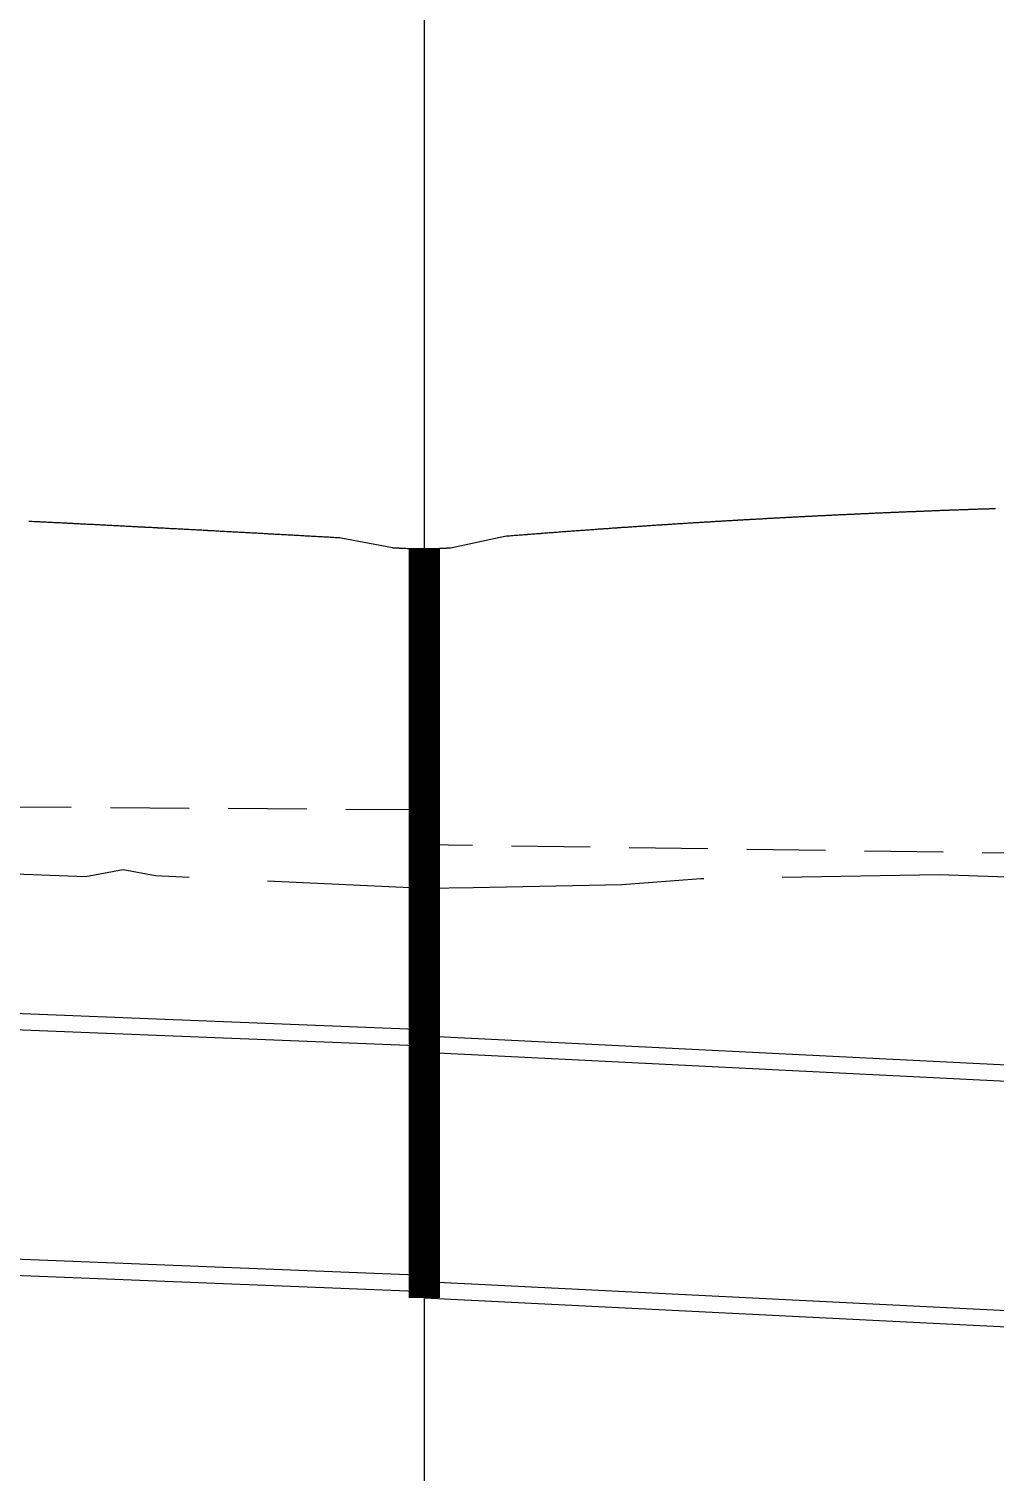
# Model space of a CAD drawing. Header units: metres. Extents: x 27 to 1668, y 87 to 577.
# Drawn here: x 326.47 to 357.25, y 324.45 to 370.47 of the extents above; entities that cross this region are included whole.
import ezdxf

# ---------------------------------------------------------------- set-up
doc = ezdxf.new("R2010")
doc.units = ezdxf.units.M
doc.linetypes.add('DASHED', pattern=[7.5, 5, -2.5])
doc.linetypes.add('HIDDEN', pattern=[3.75, 2.5, -1.25])
for name, color, linetype in [('c_Profile_design', 2, 'Continuous'), ('c_profile_existing', 251, 'DASHED'), ('c_swd_hgl', 150, 'HIDDEN'), ('C_SWD_PIPE_CL', 5, 'Continuous'), ('c_swd_pit', 5, 'Continuous'), ('C_TEXT_TABLE', 1, 'Continuous'), ('XREF', 7, 'Continuous')]:
    doc.layers.add(name, color=color, linetype=linetype)

# ---------------------------------------------------------------- blocks, each defined once
blk = doc.blocks.new('XD_SWD LS')
at = {"layer": 'c_Profile_design'}
for p, q in [((348.939, 354.79), (348.906, 354.788)), ((348.956, 354.791), (348.939, 354.79)), ((348.99, 354.793), (348.956, 354.791)), ((349.007, 354.794), (348.99, 354.793)), ((349.04, 354.796), (349.007, 354.794)), ((349.057, 354.797), (349.04, 354.796)), ((349.091, 354.799), (349.057, 354.797)), ((349.108, 354.799), (349.091, 354.799)), ((349.141, 354.802), (349.108, 354.799)), ((349.158, 354.802), (349.141, 354.802)), ((349.192, 354.805), (349.158, 354.802)), ((349.209, 354.805), (349.192, 354.805)), ((349.242, 354.808), (349.209, 354.805)), ((349.259, 354.808), (349.242, 354.808)), ((349.292, 354.811), (349.259, 354.808)), ((349.31, 354.811), (349.292, 354.811)), ((349.343, 354.814), (349.31, 354.811)), ((349.36, 354.814), (349.343, 354.814)), ((349.393, 354.817), (349.36, 354.814)), ((349.411, 354.817), (349.393, 354.817)), ((349.444, 354.819), (349.411, 354.817)), ((349.461, 354.82), (349.444, 354.819)), ((349.494, 354.822), (349.461, 354.82)), ((349.512, 354.822), (349.494, 354.822)), ((349.544, 354.825), (349.512, 354.822)), ((349.562, 354.825), (349.544, 354.825)), ((349.595, 354.828), (349.562, 354.825)), ((349.613, 354.828), (349.595, 354.828)), ((349.645, 354.831), (349.613, 354.828)), ((349.663, 354.831), (349.645, 354.831)), ((349.696, 354.834), (349.663, 354.831)), ((349.714, 354.834), (349.696, 354.834)), ((349.746, 354.836), (349.714, 354.834)), ((349.764, 354.837), (349.746, 354.836)), ((349.797, 354.839), (349.764, 354.837)), ((349.815, 354.839), (349.797, 354.839)), ((349.847, 354.842), (349.815, 354.839)), ((349.865, 354.842), (349.847, 354.842)), ((349.897, 354.845), (349.865, 354.842)), ((349.916, 354.845), (349.897, 354.845)), ((349.948, 354.847), (349.916, 354.845)), ((349.966, 354.848), (349.948, 354.847)), ((349.998, 354.85), (349.966, 354.848)), ((350.017, 354.85), (349.998, 354.85)), ((350.049, 354.853), (350.017, 354.85)), ((350.067, 354.853), (350.049, 354.853)), ((350.099, 354.856), (350.067, 354.853)), ((350.118, 354.856), (350.099, 354.856)), ((350.15, 354.858), (350.118, 354.856)), ((350.168, 354.859), (350.15, 354.858)), ((350.2, 354.861), (350.168, 354.859)), ((350.218, 354.861), (350.2, 354.861)), ((350.25, 354.864), (350.218, 354.861)), ((350.269, 354.864), (350.25, 354.864)), ((350.301, 354.867), (350.269, 354.864)), ((350.319, 354.867), (350.301, 354.867)), ((350.351, 354.869), (350.319, 354.867)), ((350.37, 354.87), (350.351, 354.869)), ((350.402, 354.872), (350.37, 354.87)), ((350.42, 354.872), (350.402, 354.872)), ((350.452, 354.875), (350.42, 354.872)), ((350.471, 354.875), (350.452, 354.875)), ((350.502, 354.877), (350.471, 354.875)), ((350.521, 354.878), (350.502, 354.877)), ((350.553, 354.88), (350.521, 354.878)), ((350.572, 354.88), (350.553, 354.88)), ((350.603, 354.883), (350.572, 354.88)), ((350.622, 354.883), (350.603, 354.883)), ((350.654, 354.885), (350.622, 354.883)), ((350.673, 354.886), (350.654, 354.885)), ((350.704, 354.888), (350.673, 354.886)), ((350.723, 354.888), (350.704, 354.888)), ((350.755, 354.891), (350.723, 354.888)), ((350.774, 354.891), (350.755, 354.891)), ((350.805, 354.893), (350.774, 354.891)), ((350.824, 354.894), (350.805, 354.893)), ((350.855, 354.896), (350.824, 354.894)), ((350.875, 354.896), (350.855, 354.896)), ((350.906, 354.899), (350.875, 354.896)), ((350.925, 354.899), (350.906, 354.899)), ((350.956, 354.901), (350.925, 354.899)), ((350.976, 354.902), (350.956, 354.901)), ((351.007, 354.904), (350.976, 354.902)), ((351.026, 354.904), (351.007, 354.904)), ((351.057, 354.907), (351.026, 354.904)), ((351.077, 354.907), (351.057, 354.907)), ((351.108, 354.909), (351.077, 354.907)), ((351.127, 354.909), (351.108, 354.909)), ((351.158, 354.912), (351.127, 354.909)), ((351.178, 354.912), (351.158, 354.912)), ((351.208, 354.914), (351.178, 354.912)), ((351.228, 354.914), (351.208, 354.914)), ((351.259, 354.917), (351.228, 354.914)), ((351.279, 354.917), (351.259, 354.917)), ((351.309, 354.919), (351.279, 354.917)), ((351.329, 354.92), (351.309, 354.919)), ((351.36, 354.922), (351.329, 354.92)), ((351.38, 354.922), (351.36, 354.922)), ((351.41, 354.924), (351.38, 354.922)), ((351.43, 354.925), (351.41, 354.924)), ((351.461, 354.927), (351.43, 354.925)), ((351.481, 354.927), (351.461, 354.927)), ((351.511, 354.93), (351.481, 354.927)), ((351.531, 354.93), (351.511, 354.93)), ((351.561, 354.932), (351.531, 354.93)), ((351.582, 354.932), (351.561, 354.932)), ((351.612, 354.935), (351.582, 354.932)), ((351.632, 354.935), (351.612, 354.935)), ((351.662, 354.937), (351.632, 354.935)), ((351.683, 354.937), (351.662, 354.937)), ((351.713, 354.94), (351.683, 354.937)), ((351.733, 354.94), (351.713, 354.94)), ((351.763, 354.942), (351.733, 354.94)), ((351.783, 354.942), (351.763, 354.942)), ((351.814, 354.945), (351.783, 354.942)), ((351.834, 354.945), (351.814, 354.945)), ((351.864, 354.947), (351.834, 354.945)), ((351.884, 354.947), (351.864, 354.947)), ((351.914, 354.95), (351.884, 354.947)), ((351.935, 354.95), (351.914, 354.95)), ((351.965, 354.952), (351.935, 354.95)), ((351.985, 354.952), (351.965, 354.952)), ((352.015, 354.954), (351.985, 354.952)), ((352.036, 354.955), (352.015, 354.954)), ((352.066, 354.957), (352.036, 354.955)), ((352.086, 354.957), (352.066, 354.957)), ((352.116, 354.959), (352.086, 354.957)), ((352.137, 354.96), (352.116, 354.959)), ((352.167, 354.962), (352.137, 354.96)), ((352.187, 354.962), (352.167, 354.962)), ((352.217, 354.964), (352.187, 354.962)), ((352.238, 354.964), (352.217, 354.964)), ((352.267, 354.967), (352.238, 354.964)), ((352.288, 354.967), (352.267, 354.967)), ((352.318, 354.969), (352.288, 354.967)), ((352.339, 354.969), (352.318, 354.969)), ((352.368, 354.971), (352.339, 354.969)), ((352.389, 354.972), (352.368, 354.971)), ((352.419, 354.974), (352.389, 354.972)), ((352.44, 354.974), (352.419, 354.974)), ((352.469, 354.976), (352.44, 354.974)), ((352.49, 354.976), (352.469, 354.976)), ((352.52, 354.979), (352.49, 354.976)), ((352.541, 354.979), (352.52, 354.979)), ((352.57, 354.981), (352.541, 354.979)), ((352.591, 354.981), (352.57, 354.981)), ((352.62, 354.983), (352.591, 354.981)), ((352.642, 354.983), (352.62, 354.983)), ((352.671, 354.986), (352.642, 354.983)), ((352.692, 354.986), (352.671, 354.986)), ((352.721, 354.988), (352.692, 354.986)), ((352.743, 354.988), (352.721, 354.988)), ((352.772, 354.99), (352.743, 354.988)), ((352.793, 354.99), (352.772, 354.99)), ((352.822, 354.993), (352.793, 354.99)), ((352.844, 354.993), (352.822, 354.993)), ((352.873, 354.995), (352.844, 354.993)), ((352.894, 354.995), (352.873, 354.995)), ((352.923, 354.997), (352.894, 354.995)), ((352.945, 354.997), (352.923, 354.997)), ((352.973, 355), (352.945, 354.997)), ((352.995, 355), (352.973, 355)), ((353.024, 355.002), (352.995, 355)), ((353.046, 355.002), (353.024, 355.002)), ((353.074, 355.004), (353.046, 355.002)), ((353.096, 355.004), (353.074, 355.004)), ((353.125, 355.006), (353.096, 355.004)), ((353.147, 355.007), (353.125, 355.006)), ((353.175, 355.009), (353.147, 355.007)), ((353.197, 355.009), (353.175, 355.009)), ((353.226, 355.011), (353.197, 355.009)), ((353.248, 355.011), (353.226, 355.011)), ((353.276, 355.013), (353.248, 355.011)), ((353.298, 355.013), (353.276, 355.013)), ((353.326, 355.015), (353.298, 355.013)), ((353.349, 355.016), (353.326, 355.015)), ((353.377, 355.018), (353.349, 355.016)), ((353.399, 355.018), (353.377, 355.018)), ((353.427, 355.02), (353.399, 355.018)), ((353.45, 355.02), (353.427, 355.02)), ((353.478, 355.022), (353.45, 355.02)), ((353.5, 355.022), (353.478, 355.022)), ((353.528, 355.024), (353.5, 355.022)), ((353.551, 355.024), (353.528, 355.024)), ((353.579, 355.027), (353.551, 355.024)), ((353.601, 355.027), (353.579, 355.027)), ((353.629, 355.029), (353.601, 355.027)), ((353.652, 355.029), (353.629, 355.029)), ((353.679, 355.031), (353.652, 355.029)), ((353.702, 355.031), (353.679, 355.031)), ((353.73, 355.033), (353.702, 355.031)), ((353.753, 355.033), (353.73, 355.033)), ((353.78, 355.035), (353.753, 355.033)), ((353.803, 355.035), (353.78, 355.035)), ((353.831, 355.037), (353.803, 355.035)), ((353.854, 355.038), (353.831, 355.037)), ((353.881, 355.04), (353.854, 355.038)), ((353.904, 355.04), (353.881, 355.04)), ((353.932, 355.042), (353.904, 355.04)), ((353.955, 355.042), (353.932, 355.042)), ((353.982, 355.044), (353.955, 355.042)), ((354.005, 355.044), (353.982, 355.044)), ((354.033, 355.046), (354.005, 355.044)), ((354.056, 355.046), (354.033, 355.046)), ((354.083, 355.048), (354.056, 355.046)), ((354.106, 355.048), (354.083, 355.048)), ((354.133, 355.05), (354.106, 355.048)), ((354.157, 355.05), (354.133, 355.05)), ((354.184, 355.052), (354.157, 355.05)), ((354.207, 355.053), (354.184, 355.052)), ((354.234, 355.054), (354.207, 355.053)), ((354.258, 355.055), (354.234, 355.054)), ((354.285, 355.057), (354.258, 355.055)), ((354.308, 355.057), (354.285, 355.057)), ((354.335, 355.059), (354.308, 355.057)), ((354.359, 355.059), (354.335, 355.059)), ((354.386, 355.061), (354.359, 355.059)), ((354.409, 355.061), (354.386, 355.061)), ((354.436, 355.063), (354.409, 355.061)), ((354.46, 355.063), (354.436, 355.063)), ((354.486, 355.065), (354.46, 355.063)), ((354.51, 355.065), (354.486, 355.065)), ((354.537, 355.067), (354.51, 355.065)), ((354.561, 355.067), (354.537, 355.067)), ((354.587, 355.069), (354.561, 355.067)), ((354.611, 355.069), (354.587, 355.069)), ((354.638, 355.071), (354.611, 355.069)), ((354.662, 355.071), (354.638, 355.071)), ((354.688, 355.073), (354.662, 355.071)), ((354.712, 355.073), (354.688, 355.073)), ((354.739, 355.075), (354.712, 355.073)), ((354.763, 355.075), (354.739, 355.075)), ((354.789, 355.077), (354.763, 355.075)), ((354.813, 355.077), (354.789, 355.077)), ((354.84, 355.079), (354.813, 355.077)), ((354.864, 355.079), (354.84, 355.079)), ((354.89, 355.081), (354.864, 355.079)), ((354.914, 355.081), (354.89, 355.081)), ((354.94, 355.083), (354.914, 355.081)), ((354.965, 355.083), (354.94, 355.083)), ((354.991, 355.085), (354.965, 355.083)), ((355.015, 355.085), (354.991, 355.085)), ((355.041, 355.087), (355.015, 355.085)), ((355.066, 355.087), (355.041, 355.087)), ((355.092, 355.089), (355.066, 355.087)), ((355.116, 355.089), (355.092, 355.089)), ((355.142, 355.091), (355.116, 355.089)), ((355.167, 355.091), (355.142, 355.091)), ((355.193, 355.093), (355.167, 355.091)), ((355.217, 355.093), (355.193, 355.093)), ((355.243, 355.095), (355.217, 355.093)), ((355.268, 355.095), (355.243, 355.095)), ((355.294, 355.097), (355.268, 355.095)), ((355.318, 355.097), (355.294, 355.097)), ((355.344, 355.099), (355.318, 355.097)), ((355.369, 355.099), (355.344, 355.099)), ((355.394, 355.101), (355.369, 355.099)), ((355.419, 355.101), (355.394, 355.101)), ((355.445, 355.103), (355.419, 355.101)), ((355.47, 355.103), (355.445, 355.103)), ((355.495, 355.105), (355.47, 355.103)), ((355.52, 355.105), (355.495, 355.105)), ((355.546, 355.106), (355.52, 355.105)), ((355.571, 355.107), (355.546, 355.106)), ((355.596, 355.108), (355.571, 355.107)), ((355.621, 355.108), (355.596, 355.108)), ((355.647, 355.11), (355.621, 355.108)), ((355.672, 355.11), (355.647, 355.11)), ((355.697, 355.112), (355.672, 355.11)), ((355.722, 355.112), (355.697, 355.112)), ((355.748, 355.114), (355.722, 355.112)), ((355.773, 355.114), (355.748, 355.114)), ((355.798, 355.116), (355.773, 355.114)), ((355.823, 355.116), (355.798, 355.116)), ((355.848, 355.118), (355.823, 355.116)), ((355.874, 355.118), (355.848, 355.118)), ((355.899, 355.119), (355.874, 355.118)), ((355.924, 355.12), (355.899, 355.119)), ((355.949, 355.121), (355.924, 355.12)), ((355.975, 355.121), (355.949, 355.121)), ((356, 355.123), (355.975, 355.121)), ((356.025, 355.123), (356, 355.123)), ((356.05, 355.125), (356.025, 355.123)), ((356.076, 355.125), (356.05, 355.125)), ((356.101, 355.127), (356.076, 355.125)), ((356.126, 355.127), (356.101, 355.127)), ((356.151, 355.129), (356.126, 355.127)), ((356.177, 355.129), (356.151, 355.129)), ((356.202, 355.13), (356.177, 355.129)), ((356.227, 355.13), (356.202, 355.13)), ((356.252, 355.132), (356.227, 355.13)), ((356.278, 355.132), (356.252, 355.132)), ((356.302, 355.134), (356.278, 355.132)), ((356.328, 355.134), (356.302, 355.134)), ((356.353, 355.136), (356.328, 355.134)), ((356.379, 355.136), (356.353, 355.136)), ((356.403, 355.137), (356.379, 355.136)), ((356.429, 355.138), (356.403, 355.137)), ((356.454, 355.139), (356.429, 355.138)), ((356.48, 355.139), (356.454, 355.139)), ((356.504, 355.141), (356.48, 355.139)), ((356.53, 355.141), (356.504, 355.141)), ((356.555, 355.143), (356.53, 355.141)), ((356.581, 355.143), (356.555, 355.143)), ((356.605, 355.144), (356.581, 355.143)), ((356.631, 355.145), (356.605, 355.144)), ((356.656, 355.146), (356.631, 355.145)), ((356.682, 355.146), (356.656, 355.146)), ((356.706, 355.148), (356.682, 355.146)), ((356.732, 355.148), (356.706, 355.148)), ((356.756, 355.15), (356.732, 355.148)), ((356.783, 355.15), (356.756, 355.15)), ((356.807, 355.151), (356.783, 355.15)), ((356.833, 355.151), (356.807, 355.151)), ((356.857, 355.153), (356.833, 355.151)), ((356.884, 355.153), (356.857, 355.153)), ((356.908, 355.155), (356.884, 355.153)), ((356.934, 355.155), (356.908, 355.155)), ((356.958, 355.156), (356.934, 355.155)), ((356.985, 355.156), (356.958, 355.156)), ((357.009, 355.158), (356.985, 355.156)), ((357.035, 355.158), (357.009, 355.158)), ((357.059, 355.16), (357.035, 355.158)), ((357.086, 355.16), (357.059, 355.16)), ((357.11, 355.161), (357.086, 355.16)), ((357.136, 355.161), (357.11, 355.161)), ((357.16, 355.163), (357.136, 355.161)), ((357.187, 355.163), (357.16, 355.163)), ((357.211, 355.165), (357.187, 355.163)), ((357.238, 355.165), (357.211, 355.165)), ((357.261, 355.166), (357.238, 355.165)), ((326.47, 354.761), (326.46, 354.762)), ((326.51, 354.759), (326.47, 354.761)), ((326.52, 354.759), (326.51, 354.759)), ((326.56, 354.757), (326.52, 354.759)), ((326.57, 354.757), (326.56, 354.757)), ((326.61, 354.754), (326.57, 354.757)), ((326.62, 354.754), (326.61, 354.754)), ((326.66, 354.752), (326.62, 354.754)), ((326.67, 354.752), (326.66, 354.752)), ((326.71, 354.749), (326.67, 354.752)), ((326.72, 354.749), (326.71, 354.749)), ((326.76, 354.747), (326.72, 354.749)), ((326.77, 354.747), (326.76, 354.747)), ((326.81, 354.744), (326.77, 354.747)), ((326.82, 354.744), (326.81, 354.744)), ((326.86, 354.742), (326.82, 354.744)), ((326.87, 354.742), (326.86, 354.742)), ((326.91, 354.739), (326.87, 354.742)), ((326.92, 354.739), (326.91, 354.739)), ((326.96, 354.737), (326.92, 354.739)), ((326.97, 354.737), (326.96, 354.737)), ((327.01, 354.734), (326.97, 354.737)), ((327.02, 354.734), (327.01, 354.734)), ((327.06, 354.732), (327.02, 354.734)), ((327.07, 354.732), (327.06, 354.732)), ((327.11, 354.729), (327.07, 354.732)), ((327.12, 354.729), (327.11, 354.729)), ((327.16, 354.727), (327.12, 354.729)), ((327.17, 354.727), (327.16, 354.727)), ((327.21, 354.724), (327.17, 354.727)), ((327.22, 354.724), (327.21, 354.724)), ((327.26, 354.722), (327.22, 354.724)), ((327.27, 354.722), (327.26, 354.722)), ((327.311, 354.719), (327.27, 354.722)), ((327.32, 354.719), (327.311, 354.719)), ((327.361, 354.717), (327.32, 354.719)), ((327.37, 354.717), (327.361, 354.717)), ((327.411, 354.714), (327.37, 354.717)), ((327.42, 354.714), (327.411, 354.714)), ((327.461, 354.712), (327.42, 354.714)), ((327.47, 354.712), (327.461, 354.712)), ((327.511, 354.709), (327.47, 354.712)), ((327.52, 354.709), (327.511, 354.709)), ((327.561, 354.707), (327.52, 354.709)), ((327.57, 354.707), (327.561, 354.707)), ((327.611, 354.704), (327.57, 354.707)), ((327.62, 354.704), (327.611, 354.704)), ((327.661, 354.702), (327.62, 354.704)), ((327.67, 354.702), (327.661, 354.702)), ((327.711, 354.699), (327.67, 354.702)), ((327.721, 354.699), (327.711, 354.699)), ((327.761, 354.697), (327.721, 354.699)), ((327.771, 354.697), (327.761, 354.697)), ((327.811, 354.694), (327.771, 354.697)), ((327.821, 354.694), (327.811, 354.694)), ((327.861, 354.692), (327.821, 354.694)), ((327.871, 354.692), (327.861, 354.692)), ((327.911, 354.689), (327.871, 354.692)), ((327.921, 354.689), (327.911, 354.689)), ((327.961, 354.687), (327.921, 354.689)), ((327.971, 354.686), (327.961, 354.687)), ((328.011, 354.684), (327.971, 354.686)), ((328.021, 354.684), (328.011, 354.684)), ((328.061, 354.682), (328.021, 354.684)), ((328.071, 354.681), (328.061, 354.682)), ((328.111, 354.679), (328.071, 354.681)), ((328.121, 354.679), (328.111, 354.679)), ((328.161, 354.676), (328.121, 354.679)), ((328.171, 354.676), (328.161, 354.676)), ((328.211, 354.674), (328.171, 354.676)), ((328.221, 354.674), (328.211, 354.674)), ((328.261, 354.671), (328.221, 354.674)), ((328.271, 354.671), (328.261, 354.671)), ((328.311, 354.669), (328.271, 354.671)), ((328.321, 354.669), (328.311, 354.669)), ((328.361, 354.666), (328.321, 354.669)), ((328.371, 354.666), (328.361, 354.666)), ((328.411, 354.664), (328.371, 354.666)), ((328.421, 354.664), (328.411, 354.664)), ((328.461, 354.661), (328.421, 354.664)), ((328.471, 354.661), (328.461, 354.661)), ((328.511, 354.659), (328.471, 354.661)), ((328.521, 354.659), (328.511, 354.659)), ((328.561, 354.656), (328.521, 354.659)), ((328.571, 354.656), (328.561, 354.656)), ((328.611, 354.654), (328.571, 354.656)), ((328.621, 354.653), (328.611, 354.654)), ((328.661, 354.651), (328.621, 354.653)), ((328.671, 354.651), (328.661, 354.651)), ((328.712, 354.648), (328.671, 354.651)), ((328.721, 354.648), (328.712, 354.648)), ((328.762, 354.646), (328.721, 354.648)), ((328.771, 354.646), (328.762, 354.646)), ((328.812, 354.643), (328.771, 354.646)), ((328.821, 354.643), (328.812, 354.643)), ((328.862, 354.641), (328.821, 354.643)), ((328.871, 354.641), (328.862, 354.641)), ((328.912, 354.638), (328.871, 354.641)), ((328.921, 354.638), (328.912, 354.638)), ((328.962, 354.636), (328.921, 354.638)), ((328.971, 354.636), (328.962, 354.636)), ((329.012, 354.633), (328.971, 354.636)), ((329.021, 354.633), (329.012, 354.633)), ((329.062, 354.631), (329.021, 354.633)), ((329.071, 354.63), (329.062, 354.631)), ((329.112, 354.628), (329.071, 354.63)), ((329.121, 354.628), (329.112, 354.628)), ((329.162, 354.625), (329.121, 354.628)), ((329.171, 354.625), (329.162, 354.625)), ((329.212, 354.623), (329.171, 354.625)), ((329.221, 354.623), (329.212, 354.623)), ((329.262, 354.62), (329.221, 354.623)), ((329.271, 354.62), (329.262, 354.62)), ((329.312, 354.618), (329.271, 354.62)), ((329.321, 354.618), (329.312, 354.618)), ((329.362, 354.615), (329.321, 354.618)), ((329.371, 354.615), (329.362, 354.615)), ((329.412, 354.612), (329.371, 354.615)), ((329.421, 354.612), (329.412, 354.612)), ((329.462, 354.61), (329.421, 354.612)), ((329.471, 354.61), (329.462, 354.61)), ((329.512, 354.607), (329.471, 354.61)), ((329.521, 354.607), (329.512, 354.607)), ((329.562, 354.605), (329.521, 354.607)), ((329.571, 354.605), (329.562, 354.605)), ((329.612, 354.602), (329.571, 354.605)), ((329.621, 354.602), (329.612, 354.602)), ((329.662, 354.6), (329.621, 354.602)), ((329.671, 354.599), (329.662, 354.6)), ((329.712, 354.597), (329.671, 354.599)), ((329.721, 354.597), (329.712, 354.597)), ((329.762, 354.594), (329.721, 354.597)), ((329.771, 354.594), (329.762, 354.594)), ((329.812, 354.592), (329.771, 354.594)), ((329.821, 354.592), (329.812, 354.592)), ((329.862, 354.589), (329.821, 354.592)), ((329.871, 354.589), (329.862, 354.589)), ((329.912, 354.587), (329.871, 354.589)), ((329.921, 354.586), (329.912, 354.587)), ((329.962, 354.584), (329.921, 354.586)), ((329.971, 354.584), (329.962, 354.584)), ((330.012, 354.581), (329.971, 354.584)), ((330.021, 354.581), (330.012, 354.581)), ((330.062, 354.579), (330.021, 354.581)), ((330.071, 354.579), (330.062, 354.579)), ((330.113, 354.576), (330.071, 354.579)), ((330.121, 354.576), (330.113, 354.576)), ((330.163, 354.574), (330.121, 354.576)), ((330.171, 354.573), (330.163, 354.574)), ((330.213, 354.571), (330.171, 354.573)), ((330.221, 354.571), (330.213, 354.571)), ((330.263, 354.568), (330.221, 354.571)), ((330.271, 354.568), (330.263, 354.568)), ((330.313, 354.566), (330.271, 354.568)), ((330.321, 354.566), (330.313, 354.566)), ((330.363, 354.563), (330.321, 354.566)), ((330.371, 354.563), (330.363, 354.563)), ((330.413, 354.56), (330.371, 354.563)), ((330.421, 354.56), (330.413, 354.56)), ((330.463, 354.558), (330.421, 354.56)), ((330.471, 354.558), (330.463, 354.558)), ((330.513, 354.555), (330.471, 354.558)), ((330.521, 354.555), (330.513, 354.555)), ((330.563, 354.553), (330.521, 354.555)), ((330.571, 354.552), (330.563, 354.553)), ((330.613, 354.55), (330.571, 354.552)), ((330.621, 354.55), (330.613, 354.55)), ((330.663, 354.547), (330.621, 354.55)), ((330.672, 354.547), (330.663, 354.547)), ((330.713, 354.545), (330.672, 354.547)), ((330.722, 354.545), (330.713, 354.545)), ((330.763, 354.542), (330.722, 354.545)), ((330.772, 354.542), (330.763, 354.542)), ((330.813, 354.539), (330.772, 354.542)), ((330.822, 354.539), (330.813, 354.539)), ((330.863, 354.537), (330.822, 354.539)), ((330.872, 354.537), (330.863, 354.537)), ((330.913, 354.534), (330.872, 354.537)), ((330.922, 354.534), (330.913, 354.534)), ((330.963, 354.531), (330.922, 354.534)), ((330.972, 354.531), (330.963, 354.531)), ((331.013, 354.529), (330.972, 354.531)), ((331.022, 354.529), (331.013, 354.529)), ((331.063, 354.526), (331.022, 354.529)), ((331.072, 354.526), (331.063, 354.526)), ((331.113, 354.524), (331.072, 354.526)), ((331.122, 354.523), (331.113, 354.524)), ((331.163, 354.521), (331.122, 354.523)), ((331.172, 354.521), (331.163, 354.521)), ((331.213, 354.518), (331.172, 354.521)), ((331.222, 354.518), (331.213, 354.518)), ((331.263, 354.516), (331.222, 354.518)), ((331.272, 354.516), (331.263, 354.516)), ((331.313, 354.513), (331.272, 354.516)), ((331.322, 354.513), (331.313, 354.513)), ((331.363, 354.51), (331.322, 354.513)), ((331.372, 354.51), (331.363, 354.51)), ((331.413, 354.508), (331.372, 354.51)), ((331.422, 354.508), (331.413, 354.508)), ((331.463, 354.505), (331.422, 354.508)), ((331.472, 354.505), (331.463, 354.505)), ((331.514, 354.502), (331.472, 354.505)), ((331.522, 354.502), (331.514, 354.502)), ((331.564, 354.5), (331.522, 354.502)), ((331.572, 354.5), (331.564, 354.5)), ((331.614, 354.497), (331.572, 354.5)), ((331.622, 354.497), (331.614, 354.497)), ((331.664, 354.494), (331.622, 354.497)), ((331.672, 354.494), (331.664, 354.494)), ((331.714, 354.492), (331.672, 354.494)), ((331.722, 354.492), (331.714, 354.492)), ((331.764, 354.489), (331.722, 354.492)), ((331.772, 354.489), (331.764, 354.489)), ((331.814, 354.486), (331.772, 354.489)), ((331.822, 354.486), (331.814, 354.486)), ((331.864, 354.484), (331.822, 354.486)), ((331.872, 354.484), (331.864, 354.484)), ((331.914, 354.481), (331.872, 354.484)), ((331.922, 354.481), (331.914, 354.481)), ((331.964, 354.478), (331.922, 354.481)), ((331.972, 354.478), (331.964, 354.478)), ((332.014, 354.476), (331.972, 354.478)), ((332.022, 354.475), (332.014, 354.476)), ((332.064, 354.473), (332.022, 354.475)), ((332.072, 354.473), (332.064, 354.473)), ((332.114, 354.47), (332.072, 354.473)), ((332.122, 354.47), (332.114, 354.47)), ((332.164, 354.468), (332.122, 354.47)), ((332.172, 354.467), (332.164, 354.468)), ((332.214, 354.465), (332.172, 354.467)), ((332.222, 354.465), (332.214, 354.465)), ((332.264, 354.462), (332.222, 354.465)), ((332.272, 354.462), (332.264, 354.462)), ((332.314, 354.459), (332.272, 354.462)), ((332.322, 354.459), (332.314, 354.459)), ((332.364, 354.457), (332.322, 354.459)), ((332.372, 354.457), (332.364, 354.457)), ((332.414, 354.454), (332.372, 354.457)), ((332.422, 354.454), (332.414, 354.454)), ((332.464, 354.451), (332.422, 354.454)), ((332.472, 354.451), (332.464, 354.451)), ((332.514, 354.449), (332.472, 354.451)), ((332.522, 354.449), (332.514, 354.449)), ((332.564, 354.446), (332.522, 354.449)), ((332.572, 354.446), (332.564, 354.446)), ((332.614, 354.443), (332.572, 354.446)), ((332.622, 354.443), (332.614, 354.443)), ((332.664, 354.441), (332.622, 354.443)), ((332.672, 354.44), (332.664, 354.441)), ((332.714, 354.438), (332.672, 354.44)), ((332.722, 354.438), (332.714, 354.438)), ((332.764, 354.435), (332.722, 354.438)), ((332.772, 354.435), (332.764, 354.435)), ((332.814, 354.432), (332.772, 354.435)), ((332.822, 354.432), (332.814, 354.432)), ((332.865, 354.43), (332.822, 354.432)), ((332.872, 354.43), (332.865, 354.43)), ((332.915, 354.427), (332.872, 354.43)), ((332.922, 354.427), (332.915, 354.427)), ((332.965, 354.424), (332.922, 354.427)), ((332.972, 354.424), (332.965, 354.424)), ((333.015, 354.422), (332.972, 354.424)), ((333.022, 354.421), (333.015, 354.422)), ((333.065, 354.419), (333.022, 354.421)), ((333.072, 354.419), (333.065, 354.419)), ((333.115, 354.416), (333.072, 354.419)), ((333.122, 354.416), (333.115, 354.416)), ((333.165, 354.413), (333.122, 354.416)), ((333.172, 354.413), (333.165, 354.413)), ((333.215, 354.411), (333.172, 354.413)), ((333.222, 354.411), (333.215, 354.411)), ((333.265, 354.408), (333.222, 354.411)), ((333.272, 354.408), (333.265, 354.408)), ((333.315, 354.405), (333.272, 354.408)), ((333.322, 354.405), (333.315, 354.405)), ((333.365, 354.402), (333.322, 354.405)), ((333.372, 354.402), (333.365, 354.402)), ((333.415, 354.4), (333.372, 354.402)), ((333.422, 354.4), (333.415, 354.4)), ((333.465, 354.397), (333.422, 354.4)), ((333.473, 354.397), (333.465, 354.397)), ((333.515, 354.394), (333.473, 354.397)), ((333.523, 354.394), (333.515, 354.394)), ((333.565, 354.391), (333.523, 354.394)), ((333.573, 354.391), (333.565, 354.391)), ((333.615, 354.389), (333.573, 354.391)), ((333.623, 354.389), (333.615, 354.389)), ((333.665, 354.386), (333.623, 354.389)), ((333.673, 354.386), (333.665, 354.386)), ((333.715, 354.383), (333.673, 354.386)), ((333.723, 354.383), (333.715, 354.383)), ((333.765, 354.381), (333.723, 354.383)), ((333.773, 354.38), (333.765, 354.381)), ((333.815, 354.378), (333.773, 354.38)), ((333.823, 354.378), (333.815, 354.378)), ((333.865, 354.375), (333.823, 354.378)), ((333.873, 354.375), (333.865, 354.375)), ((333.915, 354.372), (333.873, 354.375)), ((333.923, 354.372), (333.915, 354.372)), ((333.965, 354.369), (333.923, 354.372)), ((333.973, 354.369), (333.965, 354.369)), ((334.015, 354.367), (333.973, 354.369)), ((334.023, 354.367), (334.015, 354.367)), ((334.065, 354.364), (334.023, 354.367)), ((334.073, 354.364), (334.065, 354.364)), ((334.115, 354.361), (334.073, 354.364)), ((334.123, 354.361), (334.115, 354.361)), ((334.165, 354.358), (334.123, 354.361)), ((334.173, 354.358), (334.165, 354.358)), ((334.216, 354.356), (334.173, 354.358)), ((334.223, 354.356), (334.216, 354.356)), ((334.266, 354.353), (334.223, 354.356)), ((334.273, 354.353), (334.266, 354.353)), ((334.316, 354.35), (334.273, 354.353)), ((334.323, 354.35), (334.316, 354.35)), ((334.366, 354.347), (334.323, 354.35)), ((334.373, 354.347), (334.366, 354.347)), ((334.416, 354.345), (334.373, 354.347)), ((334.423, 354.345), (334.416, 354.345)), ((334.466, 354.342), (334.423, 354.345)), ((334.473, 354.342), (334.466, 354.342)), ((334.516, 354.339), (334.473, 354.342)), ((334.523, 354.339), (334.516, 354.339)), ((334.566, 354.336), (334.523, 354.339)), ((334.573, 354.336), (334.566, 354.336)), ((334.616, 354.333), (334.573, 354.336)), ((334.623, 354.333), (334.616, 354.333)), ((334.666, 354.331), (334.623, 354.333)), ((334.673, 354.331), (334.666, 354.331)), ((334.716, 354.328), (334.673, 354.331)), ((342.236, 354.332), (342.195, 354.328)), ((342.245, 354.332), (342.236, 354.332)), ((342.287, 354.336), (342.245, 354.332)), ((342.296, 354.336), (342.287, 354.336)), ((342.337, 354.339), (342.296, 354.336)), ((342.346, 354.34), (342.337, 354.339)), ((342.387, 354.343), (342.346, 354.34)), ((342.396, 354.344), (342.387, 354.343)), ((342.438, 354.347), (342.396, 354.344)), ((342.447, 354.348), (342.438, 354.347)), ((342.488, 354.351), (342.447, 354.348)), ((342.497, 354.352), (342.488, 354.351)), ((342.539, 354.355), (342.497, 354.352)), ((342.548, 354.355), (342.539, 354.355)), ((342.589, 354.359), (342.548, 354.355)), ((342.598, 354.359), (342.589, 354.359)), ((342.639, 354.363), (342.598, 354.359)), ((342.649, 354.363), (342.639, 354.363)), ((342.69, 354.367), (342.649, 354.363)), ((342.699, 354.367), (342.69, 354.367)), ((342.74, 354.371), (342.699, 354.367)), ((342.75, 354.371), (342.74, 354.371)), ((342.79, 354.375), (342.75, 354.371)), ((342.8, 354.375), (342.79, 354.375)), ((342.841, 354.379), (342.8, 354.375)), ((342.851, 354.379), (342.841, 354.379)), ((342.891, 354.383), (342.851, 354.379)), ((342.901, 354.383), (342.891, 354.383)), ((342.942, 354.386), (342.901, 354.383)), ((342.951, 354.387), (342.942, 354.386)), ((342.992, 354.39), (342.951, 354.387)), ((343.002, 354.39), (342.992, 354.39)), ((343.042, 354.394), (343.002, 354.39)), ((343.052, 354.394), (343.042, 354.394)), ((343.093, 354.398), (343.052, 354.394)), ((343.103, 354.398), (343.093, 354.398)), ((343.143, 354.402), (343.103, 354.398)), ((343.153, 354.402), (343.143, 354.402)), ((343.194, 354.406), (343.153, 354.402)), ((343.204, 354.406), (343.194, 354.406)), ((343.244, 354.409), (343.204, 354.406)), ((343.254, 354.41), (343.244, 354.409)), ((343.294, 354.413), (343.254, 354.41)), ((343.305, 354.413), (343.294, 354.413)), ((343.345, 354.417), (343.305, 354.413)), ((343.355, 354.417), (343.345, 354.417)), ((343.395, 354.421), (343.355, 354.417)), ((343.405, 354.421), (343.395, 354.421)), ((343.446, 354.425), (343.405, 354.421)), ((343.456, 354.425), (343.446, 354.425)), ((343.496, 354.428), (343.456, 354.425)), ((343.506, 354.429), (343.496, 354.428)), ((343.546, 354.432), (343.506, 354.429)), ((343.557, 354.432), (343.546, 354.432)), ((343.597, 354.436), (343.557, 354.432)), ((343.607, 354.436), (343.597, 354.436)), ((343.647, 354.44), (343.607, 354.436)), ((343.658, 354.44), (343.647, 354.44)), ((343.697, 354.443), (343.658, 354.44)), ((343.708, 354.444), (343.697, 354.443)), ((343.748, 354.447), (343.708, 354.444)), ((343.759, 354.447), (343.748, 354.447)), ((343.798, 354.451), (343.759, 354.447)), ((343.809, 354.451), (343.798, 354.451)), ((343.849, 354.455), (343.809, 354.451)), ((343.86, 354.455), (343.849, 354.455)), ((343.899, 354.458), (343.86, 354.455)), ((343.91, 354.459), (343.899, 354.458)), ((343.949, 354.462), (343.91, 354.459)), ((343.96, 354.462), (343.949, 354.462)), ((344, 354.466), (343.96, 354.462)), ((344.011, 354.466), (344, 354.466)), ((344.05, 354.469), (344.011, 354.466)), ((344.061, 354.47), (344.05, 354.469)), ((344.101, 354.473), (344.061, 354.47)), ((344.112, 354.473), (344.101, 354.473)), ((344.151, 354.477), (344.112, 354.473)), ((344.162, 354.477), (344.151, 354.477)), ((344.201, 354.481), (344.162, 354.477)), ((344.213, 354.481), (344.201, 354.481)), ((344.252, 354.484), (344.213, 354.481)), ((344.263, 354.484), (344.252, 354.484)), ((344.302, 354.488), (344.263, 354.484)), ((344.314, 354.488), (344.302, 354.488)), ((344.353, 354.491), (344.314, 354.488)), ((344.364, 354.492), (344.353, 354.491)), ((344.403, 354.495), (344.364, 354.492)), ((344.415, 354.495), (344.403, 354.495)), ((344.453, 354.499), (344.415, 354.495)), ((344.465, 354.499), (344.453, 354.499)), ((344.504, 354.502), (344.465, 354.499)), ((344.515, 354.503), (344.504, 354.502)), ((344.554, 354.506), (344.515, 354.503)), ((344.566, 354.506), (344.554, 354.506)), ((344.605, 354.51), (344.566, 354.506)), ((344.616, 354.51), (344.605, 354.51)), ((344.655, 354.513), (344.616, 354.51)), ((344.667, 354.513), (344.655, 354.513)), ((344.705, 354.517), (344.667, 354.513)), ((344.717, 354.517), (344.705, 354.517)), ((344.756, 354.52), (344.717, 354.517)), ((344.768, 354.521), (344.756, 354.52)), ((344.806, 354.524), (344.768, 354.521)), ((344.818, 354.524), (344.806, 354.524)), ((344.857, 354.528), (344.818, 354.524)), ((344.869, 354.528), (344.857, 354.528)), ((344.907, 354.531), (344.869, 354.528)), ((344.919, 354.531), (344.907, 354.531)), ((344.957, 354.535), (344.919, 354.531)), ((344.97, 354.535), (344.957, 354.535)), ((345.008, 354.538), (344.97, 354.535)), ((345.02, 354.538), (345.008, 354.538)), ((345.058, 354.542), (345.02, 354.538)), ((345.07, 354.542), (345.058, 354.542)), ((345.109, 354.545), (345.07, 354.542)), ((345.121, 354.546), (345.109, 354.545)), ((345.159, 354.549), (345.121, 354.546)), ((345.171, 354.549), (345.159, 354.549)), ((345.209, 354.552), (345.171, 354.549)), ((345.222, 354.553), (345.209, 354.552)), ((345.26, 354.556), (345.222, 354.553)), ((345.272, 354.556), (345.26, 354.556)), ((345.31, 354.559), (345.272, 354.556)), ((345.323, 354.56), (345.31, 354.559)), ((345.361, 354.563), (345.323, 354.56)), ((345.373, 354.563), (345.361, 354.563)), ((345.411, 354.566), (345.373, 354.563)), ((345.424, 354.567), (345.411, 354.566)), ((345.461, 354.57), (345.424, 354.567)), ((345.474, 354.57), (345.461, 354.57)), ((345.512, 354.573), (345.474, 354.57)), ((345.525, 354.573), (345.512, 354.573)), ((345.562, 354.577), (345.525, 354.573)), ((345.575, 354.577), (345.562, 354.577)), ((345.613, 354.58), (345.575, 354.577)), ((345.626, 354.58), (345.613, 354.58)), ((345.663, 354.584), (345.626, 354.58)), ((345.676, 354.584), (345.663, 354.584)), ((345.713, 354.587), (345.676, 354.584)), ((345.726, 354.587), (345.713, 354.587)), ((345.764, 354.59), (345.726, 354.587)), ((345.777, 354.591), (345.764, 354.59)), ((345.814, 354.594), (345.777, 354.591)), ((345.827, 354.594), (345.814, 354.594)), ((345.865, 354.597), (345.827, 354.594)), ((345.878, 354.598), (345.865, 354.597)), ((345.915, 354.601), (345.878, 354.598)), ((345.928, 354.601), (345.915, 354.601)), ((345.965, 354.604), (345.928, 354.601)), ((345.979, 354.604), (345.965, 354.604)), ((346.016, 354.607), (345.979, 354.604)), ((346.029, 354.608), (346.016, 354.607)), ((346.066, 354.611), (346.029, 354.608)), ((346.08, 354.611), (346.066, 354.611)), ((346.117, 354.614), (346.08, 354.611)), ((346.13, 354.614), (346.117, 354.614)), ((346.167, 354.618), (346.13, 354.614)), ((346.181, 354.618), (346.167, 354.618)), ((346.217, 354.621), (346.181, 354.618)), ((346.231, 354.621), (346.217, 354.621)), ((346.268, 354.624), (346.231, 354.621)), ((346.282, 354.625), (346.268, 354.624)), ((346.318, 354.628), (346.282, 354.625)), ((346.332, 354.628), (346.318, 354.628)), ((346.369, 354.631), (346.332, 354.628)), ((346.383, 354.631), (346.369, 354.631)), ((346.419, 354.634), (346.383, 354.631)), ((346.433, 354.635), (346.419, 354.634)), ((346.469, 354.638), (346.433, 354.635)), ((346.483, 354.638), (346.469, 354.638)), ((346.52, 354.641), (346.483, 354.638)), ((346.534, 354.641), (346.52, 354.641)), ((346.57, 354.644), (346.534, 354.641)), ((346.584, 354.644), (346.57, 354.644)), ((346.621, 354.647), (346.584, 354.644)), ((346.635, 354.648), (346.621, 354.647)), ((346.671, 354.651), (346.635, 354.648)), ((346.685, 354.651), (346.671, 354.651)), ((346.721, 354.654), (346.685, 354.651)), ((346.736, 354.654), (346.721, 354.654)), ((346.772, 354.657), (346.736, 354.654)), ((346.786, 354.658), (346.772, 354.657)), ((346.822, 354.661), (346.786, 354.658)), ((346.837, 354.661), (346.822, 354.661)), ((346.873, 354.664), (346.837, 354.661)), ((346.887, 354.664), (346.873, 354.664)), ((346.923, 354.667), (346.887, 354.664)), ((346.938, 354.667), (346.923, 354.667)), ((346.973, 354.67), (346.938, 354.667)), ((346.988, 354.671), (346.973, 354.67)), ((347.024, 354.674), (346.988, 354.671)), ((347.039, 354.674), (347.024, 354.674)), ((347.074, 354.677), (347.039, 354.674)), ((347.089, 354.677), (347.074, 354.677)), ((347.125, 354.68), (347.089, 354.677)), ((347.14, 354.68), (347.125, 354.68)), ((347.175, 354.683), (347.14, 354.68)), ((347.19, 354.683), (347.175, 354.683)), ((347.225, 354.686), (347.19, 354.683)), ((347.24, 354.687), (347.225, 354.686)), ((347.276, 354.69), (347.24, 354.687)), ((347.291, 354.69), (347.276, 354.69)), ((347.326, 354.693), (347.291, 354.69)), ((347.341, 354.693), (347.326, 354.693)), ((347.377, 354.696), (347.341, 354.693)), ((347.392, 354.696), (347.377, 354.696)), ((347.427, 354.699), (347.392, 354.696)), ((347.442, 354.699), (347.427, 354.699)), ((347.478, 354.702), (347.442, 354.699)), ((347.493, 354.703), (347.478, 354.702)), ((347.528, 354.705), (347.493, 354.703)), ((347.543, 354.706), (347.528, 354.705)), ((347.578, 354.709), (347.543, 354.706)), ((347.594, 354.709), (347.578, 354.709)), ((347.629, 354.712), (347.594, 354.709)), ((347.644, 354.712), (347.629, 354.712)), ((347.679, 354.715), (347.644, 354.712)), ((347.695, 354.715), (347.679, 354.715)), ((347.73, 354.718), (347.695, 354.715)), ((347.745, 354.718), (347.73, 354.718)), ((347.78, 354.721), (347.745, 354.718)), ((347.796, 354.721), (347.78, 354.721)), ((347.83, 354.724), (347.796, 354.721)), ((347.846, 354.724), (347.83, 354.724)), ((347.881, 354.727), (347.846, 354.724)), ((347.897, 354.728), (347.881, 354.727)), ((347.931, 354.73), (347.897, 354.728)), ((347.947, 354.731), (347.931, 354.73)), ((347.982, 354.733), (347.947, 354.731)), ((347.997, 354.734), (347.982, 354.733)), ((348.032, 354.737), (347.997, 354.734)), ((348.048, 354.737), (348.032, 354.737)), ((348.082, 354.74), (348.048, 354.737)), ((348.098, 354.74), (348.082, 354.74)), ((348.133, 354.743), (348.098, 354.74)), ((348.149, 354.743), (348.133, 354.743)), ((348.183, 354.746), (348.149, 354.743)), ((348.199, 354.746), (348.183, 354.746)), ((348.234, 354.749), (348.199, 354.746)), ((348.25, 354.749), (348.234, 354.749)), ((348.284, 354.752), (348.25, 354.749)), ((348.3, 354.752), (348.284, 354.752)), ((348.335, 354.755), (348.3, 354.752)), ((348.351, 354.755), (348.335, 354.755)), ((348.385, 354.758), (348.351, 354.755)), ((348.401, 354.758), (348.385, 354.758)), ((348.435, 354.761), (348.401, 354.758)), ((348.452, 354.761), (348.435, 354.761)), ((348.486, 354.764), (348.452, 354.761)), ((348.502, 354.764), (348.486, 354.764)), ((348.536, 354.767), (348.502, 354.764)), ((348.553, 354.767), (348.536, 354.767)), ((348.587, 354.77), (348.553, 354.767)), ((348.603, 354.77), (348.587, 354.77)), ((348.637, 354.773), (348.603, 354.77)), ((348.654, 354.773), (348.637, 354.773)), ((348.687, 354.776), (348.654, 354.773)), ((348.704, 354.776), (348.687, 354.776)), ((348.738, 354.779), (348.704, 354.776)), ((348.755, 354.779), (348.738, 354.779)), ((348.788, 354.782), (348.755, 354.779)), ((348.805, 354.782), (348.788, 354.782)), ((348.839, 354.785), (348.805, 354.782)), ((348.856, 354.785), (348.839, 354.785)), ((348.889, 354.788), (348.856, 354.785)), ((348.906, 354.788), (348.889, 354.788)), ((334.723, 354.328), (334.716, 354.328)), ((334.766, 354.325), (334.723, 354.328)), ((334.773, 354.325), (334.766, 354.325)), ((334.816, 354.322), (334.773, 354.325)), ((334.823, 354.322), (334.816, 354.322)), ((334.866, 354.32), (334.823, 354.322)), ((334.873, 354.319), (334.866, 354.32)), ((334.916, 354.317), (334.873, 354.319)), ((334.923, 354.317), (334.916, 354.317)), ((334.966, 354.314), (334.923, 354.317)), ((334.973, 354.314), (334.966, 354.314)), ((335.016, 354.311), (334.973, 354.314)), ((335.023, 354.311), (335.016, 354.311)), ((335.066, 354.308), (335.023, 354.311)), ((335.073, 354.308), (335.066, 354.308)), ((335.116, 354.306), (335.073, 354.308)), ((335.123, 354.305), (335.116, 354.306)), ((335.166, 354.303), (335.123, 354.305)), ((335.173, 354.303), (335.166, 354.303)), ((335.216, 354.3), (335.173, 354.303)), ((335.223, 354.3), (335.216, 354.3)), ((335.266, 354.297), (335.223, 354.3)), ((335.273, 354.297), (335.266, 354.297)), ((335.316, 354.294), (335.273, 354.297)), ((335.323, 354.294), (335.316, 354.294)), ((335.366, 354.292), (335.323, 354.294)), ((335.373, 354.291), (335.366, 354.292)), ((335.416, 354.289), (335.373, 354.291)), ((335.423, 354.289), (335.416, 354.289)), ((335.466, 354.286), (335.423, 354.289)), ((335.473, 354.286), (335.466, 354.286)), ((335.516, 354.283), (335.473, 354.286)), ((335.523, 354.283), (335.516, 354.283)), ((335.567, 354.28), (335.523, 354.283)), ((335.573, 354.28), (335.567, 354.28)), ((335.617, 354.277), (335.573, 354.28)), ((335.623, 354.277), (335.617, 354.277)), ((335.667, 354.275), (335.623, 354.277)), ((335.673, 354.275), (335.667, 354.275)), ((335.717, 354.272), (335.673, 354.275)), ((335.723, 354.272), (335.717, 354.272)), ((335.767, 354.269), (335.723, 354.272)), ((335.773, 354.269), (335.767, 354.269)), ((335.817, 354.266), (335.773, 354.269)), ((335.823, 354.266), (335.817, 354.266)), ((335.867, 354.263), (335.823, 354.266)), ((335.873, 354.263), (335.867, 354.263)), ((335.917, 354.26), (335.873, 354.263)), ((335.923, 354.26), (335.917, 354.26)), ((335.967, 354.258), (335.923, 354.26)), ((335.973, 354.258), (335.967, 354.258)), ((336.017, 354.255), (335.973, 354.258)), ((336.023, 354.255), (336.017, 354.255)), ((336.067, 354.252), (336.023, 354.255)), ((336.073, 354.252), (336.067, 354.252)), ((336.117, 354.249), (336.073, 354.252)), ((336.123, 354.249), (336.117, 354.249)), ((336.167, 354.246), (336.123, 354.249)), ((336.174, 354.246), (336.167, 354.246)), ((336.217, 354.243), (336.174, 354.246)), ((336.224, 354.243), (336.217, 354.243)), ((336.267, 354.241), (336.224, 354.243)), ((336.274, 354.24), (336.267, 354.241)), ((336.317, 354.238), (336.274, 354.24)), ((336.324, 354.238), (336.317, 354.238)), ((336.367, 354.235), (336.324, 354.238)), ((336.374, 354.235), (336.367, 354.235)), ((336.417, 354.232), (336.374, 354.235)), ((338.052, 353.915), (336.417, 354.232)), ((338.063, 353.915), (338.052, 353.915)), ((338.073, 353.914), (338.063, 353.915)), ((338.084, 353.914), (338.073, 353.914)), ((338.094, 353.913), (338.084, 353.914)), ((338.105, 353.913), (338.094, 353.913)), ((338.116, 353.912), (338.105, 353.913)), ((338.126, 353.912), (338.116, 353.912)), ((338.137, 353.911), (338.126, 353.912)), ((338.148, 353.911), (338.137, 353.911)), ((338.159, 353.91), (338.148, 353.911)), ((338.17, 353.909), (338.159, 353.91)), ((338.181, 353.909), (338.17, 353.909)), ((338.192, 353.908), (338.181, 353.909)), ((338.203, 353.908), (338.192, 353.908)), ((338.214, 353.907), (338.203, 353.908)), ((338.225, 353.907), (338.214, 353.907)), ((338.236, 353.906), (338.225, 353.907)), ((338.247, 353.906), (338.236, 353.906)), ((338.259, 353.905), (338.247, 353.906)), ((338.27, 353.904), (338.259, 353.905)), ((338.282, 353.904), (338.27, 353.904)), ((338.293, 353.903), (338.282, 353.904)), ((338.305, 353.903), (338.293, 353.903)), ((338.316, 353.902), (338.305, 353.903)), ((338.328, 353.902), (338.316, 353.902)), ((338.34, 353.901), (338.328, 353.902)), ((338.376, 353.899), (338.34, 353.901)), ((338.386, 353.899), (338.376, 353.899)), ((338.424, 353.897), (338.386, 353.899)), ((338.431, 353.896), (338.424, 353.897)), ((338.472, 353.894), (338.431, 353.896)), ((338.477, 353.894), (338.472, 353.894)), ((338.52, 353.892), (338.477, 353.894)), ((338.522, 353.892), (338.52, 353.892)), ((338.561, 353.89), (338.522, 353.892)), ((338.566, 353.89), (338.561, 353.89)), ((338.567, 353.89), (338.566, 353.89)), ((338.602, 353.89), (338.567, 353.89)), ((338.609, 353.89), (338.602, 353.89)), ((338.639, 353.89), (338.609, 353.89)), ((338.651, 353.89), (338.639, 353.89)), ((338.678, 353.89), (338.651, 353.89)), ((338.693, 353.89), (338.678, 353.89)), ((338.718, 353.89), (338.693, 353.89)), ((338.735, 353.89), (338.718, 353.89)), ((338.999, 353.89), (338.735, 353.89)), ((339.067, 353.89), (338.999, 353.89)), ((339.276, 353.89), (339.067, 353.89)), ((339.293, 353.89), (339.276, 353.89)), ((339.321, 353.89), (339.293, 353.89)), ((339.335, 353.89), (339.321, 353.89)), ((339.366, 353.89), (339.335, 353.89)), ((339.378, 353.89), (339.366, 353.89)), ((339.413, 353.89), (339.378, 353.89)), ((339.42, 353.89), (339.413, 353.89)), ((339.461, 353.89), (339.42, 353.89)), ((339.462, 353.89), (339.461, 353.89)), ((339.469, 353.89), (339.462, 353.89)), ((339.506, 353.892), (339.469, 353.89)), ((339.508, 353.892), (339.506, 353.892)), ((339.55, 353.894), (339.508, 353.892)), ((339.555, 353.894), (339.55, 353.894)), ((339.594, 353.896), (339.555, 353.894)), ((339.601, 353.897), (339.594, 353.896)), ((339.638, 353.898), (339.601, 353.897)), ((339.647, 353.899), (339.638, 353.898)), ((339.682, 353.901), (339.647, 353.899)), ((339.693, 353.901), (339.682, 353.901)), ((339.703, 353.902), (339.693, 353.901)), ((339.713, 353.902), (339.703, 353.902)), ((339.723, 353.903), (339.713, 353.902)), ((339.732, 353.903), (339.723, 353.903)), ((339.742, 353.904), (339.732, 353.903)), ((339.752, 353.904), (339.742, 353.904)), ((339.761, 353.904), (339.752, 353.904)), ((339.77, 353.905), (339.761, 353.904)), ((339.779, 353.905), (339.77, 353.905)), ((339.788, 353.906), (339.779, 353.905)), ((339.797, 353.906), (339.788, 353.906)), ((339.806, 353.907), (339.797, 353.906)), ((339.815, 353.907), (339.806, 353.907)), ((339.823, 353.908), (339.815, 353.907)), ((339.832, 353.908), (339.823, 353.908)), ((339.84, 353.908), (339.832, 353.908)), ((339.848, 353.909), (339.84, 353.908)), ((339.856, 353.909), (339.848, 353.909)), ((339.865, 353.91), (339.856, 353.909)), ((339.873, 353.91), (339.865, 353.91)), ((339.88, 353.91), (339.873, 353.91)), ((339.888, 353.911), (339.88, 353.91)), ((339.896, 353.911), (339.888, 353.911)), ((339.903, 353.911), (339.896, 353.911)), ((341.632, 354.283), (339.903, 353.911)), ((341.64, 354.284), (341.632, 354.283)), ((341.682, 354.287), (341.64, 354.284)), ((341.69, 354.288), (341.682, 354.287)), ((341.732, 354.291), (341.69, 354.288)), ((341.741, 354.292), (341.732, 354.291)), ((341.783, 354.295), (341.741, 354.292)), ((341.791, 354.296), (341.783, 354.295)), ((341.833, 354.299), (341.791, 354.296)), ((341.842, 354.3), (341.833, 354.299)), ((341.883, 354.304), (341.842, 354.3)), ((341.892, 354.304), (341.883, 354.304)), ((341.934, 354.308), (341.892, 354.304)), ((341.942, 354.308), (341.934, 354.308)), ((341.984, 354.312), (341.942, 354.308)), ((341.993, 354.312), (341.984, 354.312)), ((342.035, 354.316), (341.993, 354.312)), ((342.043, 354.316), (342.035, 354.316)), ((342.085, 354.32), (342.043, 354.316)), ((342.094, 354.32), (342.085, 354.32)), ((342.135, 354.324), (342.094, 354.32)), ((342.144, 354.324), (342.135, 354.324)), ((342.186, 354.328), (342.144, 354.324)), ((342.195, 354.328), (342.186, 354.328))]:
    blk.add_line(p, q, dxfattribs=at)
at = {"layer": 'c_profile_existing'}
for p, q in [((328.274, 343.431), (315.681, 343.895)), ((329.469, 343.652), (328.274, 343.431)), ((330.494, 343.465), (329.469, 343.652)), ((339.067, 343.06), (330.494, 343.465)), ((347.871, 343.369), (345.358, 343.176)), ((355.464, 343.495), (347.871, 343.369)), ((360.446, 343.316), (355.464, 343.495)), ((340.627, 343.077), (339.067, 343.06)), ((345.358, 343.176), (340.627, 343.077))]:
    blk.add_line(p, q, dxfattribs=at)
at = {"layer": 'c_swd_hgl'}
for p, q in [((339.067, 345.564), (271.429, 346.008)), ((338.867, 344.45), (338.867, 345.564)), ((339.067, 344.45), (339.067, 345.564)), ((366.841, 344.059), (339.067, 344.45)), ((339.067, 344.45), (339.067, 344.45))]:
    blk.add_line(p, q, dxfattribs=at)
at = {"layer": 'C_SWD_PIPE_CL'}
for p, q in [((339.067, 338.55), (271.429, 341.256)), ((339.067, 338.03), (271.429, 340.736)), ((366.841, 336.96), (339.067, 338.349)), ((366.841, 336.44), (339.067, 337.829)), ((339.067, 330.72), (271.429, 333.426)), ((339.067, 330.2), (271.429, 332.906)), ((366.841, 329.13), (339.067, 330.519)), ((366.841, 328.61), (339.067, 329.999))]:
    blk.add_line(p, q, dxfattribs=at)
at = {"layer": 'c_swd_pit', "flags": 128}
blk.add_lwpolyline([(339.067, 353.89, 1, 1, 0), (339.067, 329.999, 1, 1, 0)], format="xyseb", dxfattribs=at)
blk.add_lwpolyline([(339.067, 353.89, 1, 1, 0), (339.067, 329.999, 1, 1, 0)], format="xyseb", dxfattribs=at)
at = {"layer": 'C_TEXT_TABLE'}
blk.add_line((339.067, 285), (339.067, 460), dxfattribs=at)
blk.add_line((339.067, 285), (339.067, 460), dxfattribs=at)
blk.add_line((339.067, 285), (339.067, 460), dxfattribs=at)
blk.add_line((339.067, 285), (339.067, 460), dxfattribs=at)
blk.add_line((339.067, 285), (339.067, 460), dxfattribs=at)
blk.add_line((339.067, 285), (339.067, 460), dxfattribs=at)

msp = doc.modelspace()

# ---------------------------------------------------------------- block references
at = {"layer": 'XREF'}
msp.add_blockref('XD_SWD LS', (0, 0), dxfattribs=at)

doc.saveas('drawing.dxf')
